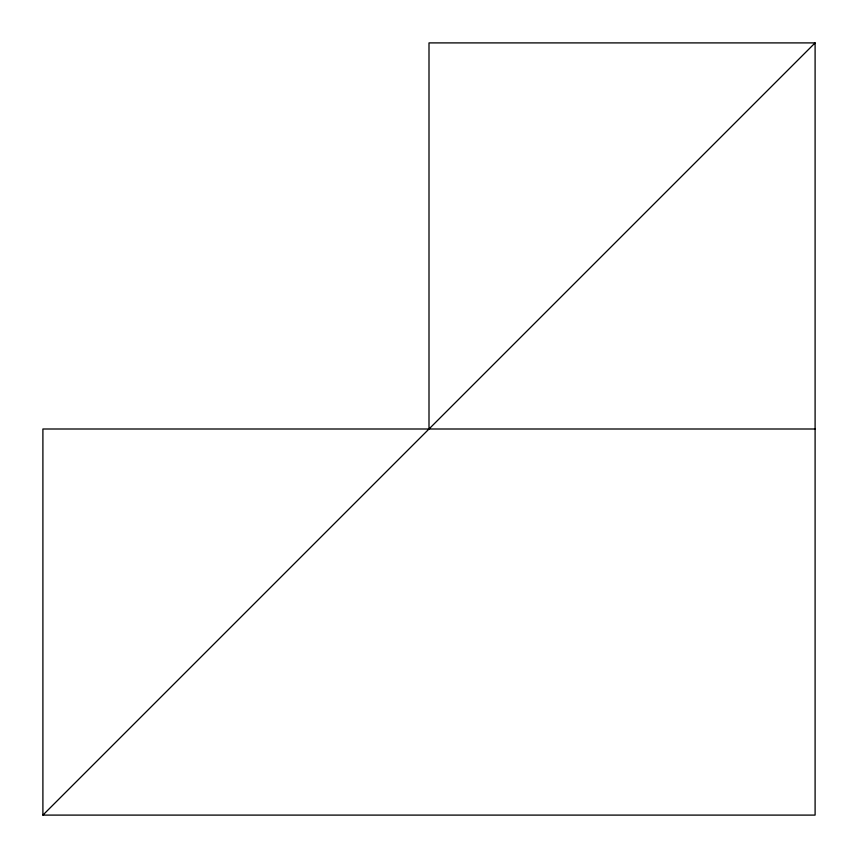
<?xml version="1.0" encoding="UTF-8"?>
<svg xmlns="http://www.w3.org/2000/svg" width="858" height="858" viewBox="0 0 858 858"><rect width="100%" height="100%" fill="white"/><g stroke="black" fill="none" stroke-linecap="round" stroke-linejoin="round"><path stroke-width="1.29" d="M815.1 429L42.9 429L42.9 815.1L815.1 42.9L429 42.9L429 429M42.9 815.1L815.1 815.1L815.1 42.9"/></g></svg>
